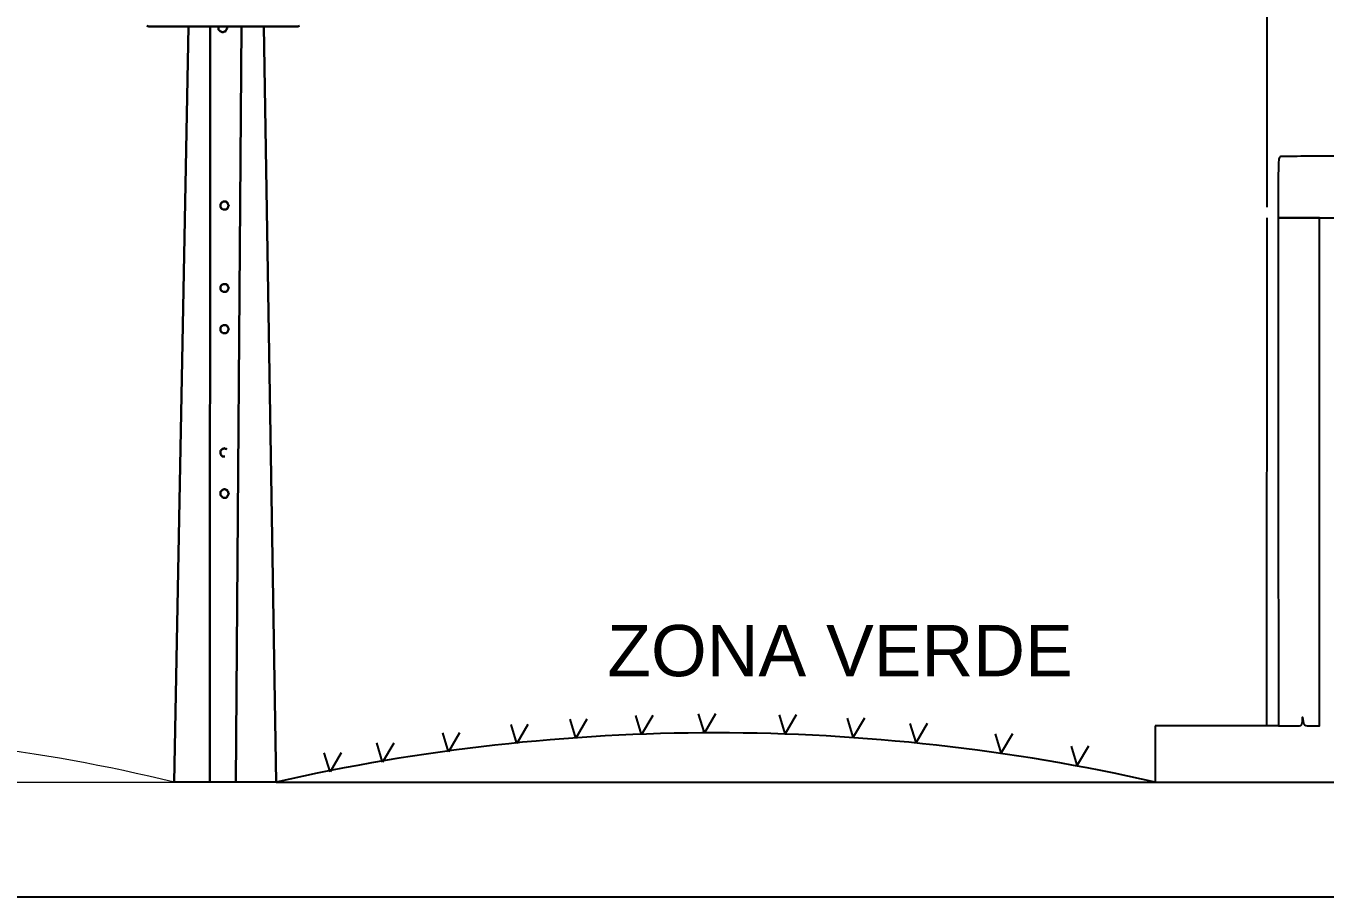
# Model space of a CAD drawing. Header units: metres. Extents: x 227 to 376, y 149 to 264.
# Drawn here: x 234.78 to 242.39, y 182.2 to 187.3 of the extents above; entities that cross this region are included whole.
import ezdxf

# ---------------------------------------------------------------- set-up
doc = ezdxf.new("R2010")
doc.units = ezdxf.units.M
doc.linetypes.add('CONTINUO', pattern=[0])
doc.layers.get('Defpoints').update_dxf_attribs({"color": 1})
for name, color, linetype, lineweight in [('Cotas', 255, 'Continuous', 25), ('Esquemas', 7, 'Continuous', 25), ('Poste', 252, 'Continuous', 25), ('textos', 7, 'Continuous', 13), ('Trafo', 40, 'Continuous', 13), ('Via', 21, 'Continuous', 13)]:
    doc.layers.add(name, color=color, linetype=linetype, lineweight=lineweight)
doc.layers.add('Plano Arq', color=253, linetype='Continuous')
doc.layers.add('Zona Verde', color=3, linetype='Continuous')
doc.styles.add('0.3', font='', dxfattribs={"height": 0.3})
doc.styles.get("Standard").update_dxf_attribs({"font": '', "height": 0.1})
doc.styles.get('0.3').set_extended_font_data('@Arial Unicode MS')
doc.styles.get('Standard').set_extended_font_data('@Arial Unicode MS')
doc.dimstyles.get("Standard").update_dxf_attribs({"dimtxt": 0.1, "dimasz": 0.18, "dimexe": 0.18, "dimexo": 0.0625, "dimgap": 0.09, "dimtad": 0, "dimtih": 1, "dimtoh": 1, "dimzin": 0, "dimdsep": 46, "dimtxsty": 'Standard', "dimcen": 0.09, "dimclrd": 256, "dimclre": 256, "dimadec": 0, "dimazin": 0, "dimtfac": 1, "dimtofl": 0, "dimtmove": 0, "dimatfit": 3, "dimfxl": 1, "dimtolj": 1, "dimtzin": 0, "dimarcsym": 0})

# ---------------------------------------------------------------- blocks, each defined once
blk = doc.blocks.new('*D26')
at = {"layer": 'Cotas', "lineweight": -2, "ltscale": 2, "transparency": 16777216}
for p, q in [((237.3217, 189.5296), (237.3217, 191.9192)), ((242.0471, 186.2369), (242.0471, 191.9192)), ((237.5017, 191.7392), (239.0929, 191.7392)), ((241.8671, 191.7392), (240.2758, 191.7392))]:
    blk.add_line(p, q, dxfattribs=at)
at = {"layer": 'Cotas', "ltscale": 2, "transparency": 16777216}
for points in [[(237.5017, 191.7692), (237.5017, 191.7092), (237.3217, 191.7392)], [(241.8671, 191.7692), (241.8671, 191.7092), (242.0471, 191.7392)]]:
    blk.add_solid(points, dxfattribs=at)
at = {"layer": 'Defpoints', "color": 0, "ltscale": 2, "transparency": 16777216}
for p in [(237.3217, 191.7392), (237.3217, 189.4671), (242.0471, 186.1744)]:
    blk.add_point(p, dxfattribs=at)
at = {"layer": 'Cotas', "color": 0, "ltscale": 2, "transparency": 16777216, "insert": (239.6844, 191.7392), "char_height": 0.3, "width": 16.114598, "attachment_point": 5, "style": '0.3'}
blk.add_mtext('\\A1;3.2 m', dxfattribs=at)

msp = doc.modelspace()

# ---------------------------------------------------------------- linework, layer by layer
at = {"layer": 'Esquemas'}
msp.add_lwpolyline([(228.3441, 211.9296), (254.5121, 211.9296), (254.5121, 182.1985), (228.3441, 182.1985)], close=True, dxfattribs=at)
at = {"layer": 'Plano Arq', "linetype": 'ByBlock', "lineweight": -2}
msp.add_line((242.0459, 183.2), (242.0471, 186.1744), dxfattribs=at)
at = {"layer": 'Plano Arq'}
for p, q in [((242.1131, 183.2), (241.3911, 183.2)), ((241.3911, 183.2), (241.3911, 182.871))]:
    msp.add_line(p, q, dxfattribs=at)
at = {"layer": 'Plano Arq', "linetype": 'ByBlock', "lineweight": -2}
for points in [[(242.1172, 186.5233, 0.081716), (242.1149, 186.5123, 0.002287), (242.1132, 186.4638, 0.004625), (242.1119, 186.4066, 0.003154), (242.1115, 186.3415), (242.1115, 186.1744), (244.4762, 186.1744), (246.8409, 186.1744), (246.836, 186.1954, -0.015049), (246.833, 186.2099, -0.000755), (246.8248, 186.2575, -0.001212), (246.8153, 186.3141, -0.000877), (246.805, 186.3772), (246.779, 186.5381), (244.4509, 186.5381, 0.000139), (243.0646, 186.5377, 0.001441), (242.4931, 186.5357, 0.000388), (242.1314, 186.5332, 0.308382)], [(242.1123, 184.6872), (242.1131, 183.2), (242.1825, 183.2, 0.004975), (242.2283, 183.2004, 0.082104), (242.2433, 183.2032, 0.226986), (242.2503, 183.2104, 0.069102), (242.2533, 183.2256), (242.2547, 183.2513), (242.2585, 183.2256, 0.052242), (242.2624, 183.2109, 0.186334), (242.2687, 183.2038, 0.10709), (242.2805, 183.2007, 0.012014), (242.3084, 183.2), (242.3544, 183.2), (242.3544, 184.6872), (242.3544, 186.1744), (242.233, 186.1744), (242.1115, 186.1744)]]:
    msp.add_lwpolyline(points, format="xyb", close=True, dxfattribs=at)
msp.add_lwpolyline([(241.3911, 182.871), (246.7411, 182.871), (246.7411, 183.2)], dxfattribs=at)
at = {"layer": 'Poste'}
msp.add_line((236.2478, 182.871), (235.6499, 182.8703), dxfattribs=at)
at = {"layer": 'Poste', "linetype": 'Continuous', "lineweight": 30}
for points in [[(235.6499, 182.8703), (235.7333, 187.2934), (235.7333, 187.2934)], [(235.8594, 182.8703), (235.8607, 187.2957), (235.8607, 187.2957)], [(235.9562, 187.2939), (235.9602, 187.2899), (235.9602, 187.2829), (235.9562, 187.279), (235.9562, 187.275), (235.9522, 187.271), (235.9522, 187.267), (235.9492, 187.264), (235.9453, 187.264), (235.9373, 187.26), (235.9333, 187.26), (235.9293, 187.26), (235.9253, 187.264), (235.9224, 187.264), (235.9184, 187.267), (235.9144, 187.271), (235.9104, 187.275), (235.9104, 187.279), (235.9104, 187.2829), (235.9104, 187.2899), (235.9104, 187.2939)], [(236.0101, 182.8707), (236.0432, 187.2957), (236.0432, 187.2957)], [(236.2478, 182.871), (236.1746, 187.2934), (236.1746, 187.2934)], [(235.9472, 184.7767), (235.9432, 184.7767), (235.9352, 184.7767), (235.9322, 184.7767), (235.9282, 184.7807), (235.9243, 184.7847), (235.9243, 184.7886), (235.9203, 184.7916), (235.9203, 184.7956), (235.9203, 184.7996), (235.9203, 184.8076), (235.9203, 184.8115), (235.9243, 184.8145), (235.9282, 184.8185), (235.9322, 184.8225), (235.9352, 184.8225), (235.9392, 184.8225), (235.9432, 184.8265), (235.9472, 184.8225), (235.9551, 184.8225), (235.9591, 184.8185)]]:
    msp.add_lwpolyline(points, dxfattribs=at)
for points in [[(235.9432, 186.2228), (235.9392, 186.2228), (235.9352, 186.2228), (235.9322, 186.2258), (235.9282, 186.2258), (235.9243, 186.2298), (235.9203, 186.2378), (235.9203, 186.2417), (235.9203, 186.2457), (235.9203, 186.2487), (235.9203, 186.2527), (235.9243, 186.2607), (235.9282, 186.2646), (235.9322, 186.2646), (235.9352, 186.2686), (235.9392, 186.2686), (235.9432, 186.2686), (235.9472, 186.2686), (235.9551, 186.2686), (235.9591, 186.2646), (235.9621, 186.2646), (235.9621, 186.2607), (235.9661, 186.2527), (235.9661, 186.2487), (235.9701, 186.2457), (235.9661, 186.2417), (235.9661, 186.2378), (235.9621, 186.2298), (235.9621, 186.2258), (235.9591, 186.2258), (235.9551, 186.2228), (235.9472, 186.2228)], [(235.9432, 185.7408), (235.9392, 185.7408), (235.9352, 185.7408), (235.9322, 185.7448), (235.9282, 185.7448), (235.9243, 185.7477), (235.9203, 185.7557), (235.9203, 185.7597), (235.9203, 185.7637), (235.9203, 185.7677), (235.9203, 185.7707), (235.9243, 185.7786), (235.9282, 185.7826), (235.9322, 185.7826), (235.9352, 185.7866), (235.9392, 185.7866), (235.9432, 185.7866), (235.9472, 185.7866), (235.9551, 185.7866), (235.9591, 185.7826), (235.9621, 185.7826), (235.9621, 185.7786), (235.9661, 185.7707), (235.9661, 185.7677), (235.9701, 185.7637), (235.9661, 185.7597), (235.9661, 185.7557), (235.9621, 185.7477), (235.9621, 185.7448), (235.9591, 185.7448), (235.9551, 185.7408), (235.9472, 185.7408)], [(235.9432, 185.4998), (235.9392, 185.4998), (235.9352, 185.4998), (235.9322, 185.5037), (235.9282, 185.5037), (235.9243, 185.5067), (235.9203, 185.5147), (235.9203, 185.5187), (235.9203, 185.5227), (235.9203, 185.5266), (235.9203, 185.5296), (235.9243, 185.5376), (235.9282, 185.5416), (235.9322, 185.5416), (235.9352, 185.5456), (235.9392, 185.5456), (235.9432, 185.5456), (235.9472, 185.5456), (235.9551, 185.5456), (235.9591, 185.5416), (235.9621, 185.5416), (235.9621, 185.5376), (235.9661, 185.5296), (235.9661, 185.5266), (235.9701, 185.5227), (235.9661, 185.5187), (235.9661, 185.5147), (235.9621, 185.5067), (235.9621, 185.5037), (235.9591, 185.5037), (235.9551, 185.4998), (235.9472, 185.4998)], [(235.9432, 184.5357), (235.9392, 184.5357), (235.9352, 184.5357), (235.9322, 184.5396), (235.9282, 184.5436), (235.9243, 184.5476), (235.9203, 184.5506), (235.9203, 184.5546), (235.9203, 184.5586), (235.9203, 184.5665), (235.9203, 184.5705), (235.9243, 184.5735), (235.9282, 184.5775), (235.9322, 184.5815), (235.9352, 184.5815), (235.9392, 184.5855), (235.9432, 184.5855), (235.9472, 184.5855), (235.9551, 184.5815), (235.9591, 184.5815), (235.9621, 184.5775), (235.9621, 184.5735), (235.9661, 184.5705), (235.9661, 184.5665), (235.9701, 184.5586), (235.9661, 184.5546), (235.9661, 184.5506), (235.9621, 184.5476), (235.9621, 184.5436), (235.9591, 184.5396), (235.9551, 184.5357), (235.9472, 184.5357)]]:
    msp.add_lwpolyline(points, close=True, dxfattribs=at)
at = {"layer": 'Trafo', "linetype": 'Continuous', "lineweight": 30}
msp.add_lwpolyline([(236.3845, 187.2979), (236.3735, 187.2939), (236.3576, 187.2939), (236.3426, 187.2939), (236.3317, 187.2939), (236.3158, 187.2939), (236.2968, 187.2939), (236.2819, 187.2939), (236.262, 187.2939), (236.247, 187.2939), (236.2281, 187.2939), (236.2092, 187.2939), (236.1893, 187.2939), (236.1664, 187.2939), (236.1474, 187.2939), (236.1285, 187.2939), (236.1056, 187.2939), (236.0827, 187.2939), (236.0638, 187.2939), (236.0409, 187.2939), (236.018, 187.2939), (235.9951, 187.2939), (235.9721, 187.2939), (235.9522, 187.2939), (235.9293, 187.2939), (235.9064, 187.2939), (235.8835, 187.2939), (235.8606, 187.2939), (235.8377, 187.2939), (235.8148, 187.2939), (235.7959, 187.2939), (235.773, 187.2939), (235.7501, 187.2939), (235.7311, 187.2939), (235.7112, 187.2939), (235.6883, 187.2939), (235.6694, 187.2939), (235.6505, 187.2939), (235.6315, 187.2939), (235.6126, 187.2939), (235.5967, 187.2939), (235.5778, 187.2939), (235.5628, 187.2939), (235.5469, 187.2939), (235.5319, 187.2939), (235.517, 187.2939), (235.5011, 187.2939), (235.4901, 187.2979)], dxfattribs=at)
at = {"layer": 'Via'}
msp.add_line((230.8423, 182.8703), (235.6499, 182.8703), dxfattribs=at)
msp.add_arc((233.2461, 173.0436), 10.1165, 76.25455, 103.74545, dxfattribs=at)
at = {"layer": 'Zona Verde'}
for p, q in [((238.0005, 183.1279), (237.9668, 183.2391)), ((238.0657, 183.239), (238.0005, 183.1279)), ((238.3854, 183.1498), (238.3518, 183.261)), ((238.4507, 183.2609), (238.3854, 183.1498)), ((238.7534, 183.1588), (238.7197, 183.27)), ((238.8186, 183.2699), (238.7534, 183.1588)), ((239.226, 183.1532), (239.1923, 183.2645)), ((239.2912, 183.2643), (239.226, 183.1532)), ((239.6243, 183.1336), (239.5907, 183.2448)), ((239.6896, 183.2447), (239.6243, 183.1336)), ((237.2557, 183.0489), (237.2221, 183.1601)), ((237.321, 183.1599), (237.2557, 183.0489)), ((237.6556, 183.0973), (237.6219, 183.2086)), ((237.7208, 183.2084), (237.6556, 183.0973)), ((239.9923, 183.1032), (239.9586, 183.2145)), ((240.0575, 183.2143), (239.9923, 183.1032)), ((240.4912, 183.0431), (240.4576, 183.1544)), ((240.5565, 183.1542), (240.4912, 183.0431)), ((236.8703, 182.9887), (236.8366, 183.1)), ((236.9355, 183.0998), (236.8703, 182.9887)), ((240.9357, 182.971), (240.902, 183.0822)), ((241.0009, 183.0821), (240.9357, 182.971)), ((236.5626, 182.9311), (236.5289, 183.0424)), ((236.6278, 183.0422), (236.5626, 182.9311))]:
    msp.add_line(p, q, dxfattribs=at)
at = {"layer": 'Zona Verde', "linetype": 'CONTINUO', "ltscale": 2}
msp.add_line((236.2478, 182.871), (241.3911, 182.871), dxfattribs=at)
at = {"layer": 'Zona Verde'}
msp.add_arc((238.8194, 171.5433), 11.6159, 77.20944, 102.79056, dxfattribs=at)

# ---------------------------------------------------------------- texts
at = {"layer": 'textos', "color": 7, "style": '0.3'}
msp.add_text('ZONA VERDE', height=0.3, dxfattribs=at).set_placement((238.185, 183.4908))

# ---------------------------------------------------------------- dimensions: what is measured, and where the dimension line sits
at = {"layer": 'Cotas', "ltscale": 2}
dim = msp.add_linear_dim(base=(237.3217, 191.7392), p1=(242.0471, 186.1744), p2=(237.3217, 189.4671), text='3.2 m', dimstyle='Standard', override={"dimtxsty": '0.3'}, dxfattribs=at)
dim.commit()
dim.dimension.update_dxf_attribs({"geometry": '*D26', "text_midpoint": (239.6844, 191.7392)})

doc.saveas('drawing.dxf')
